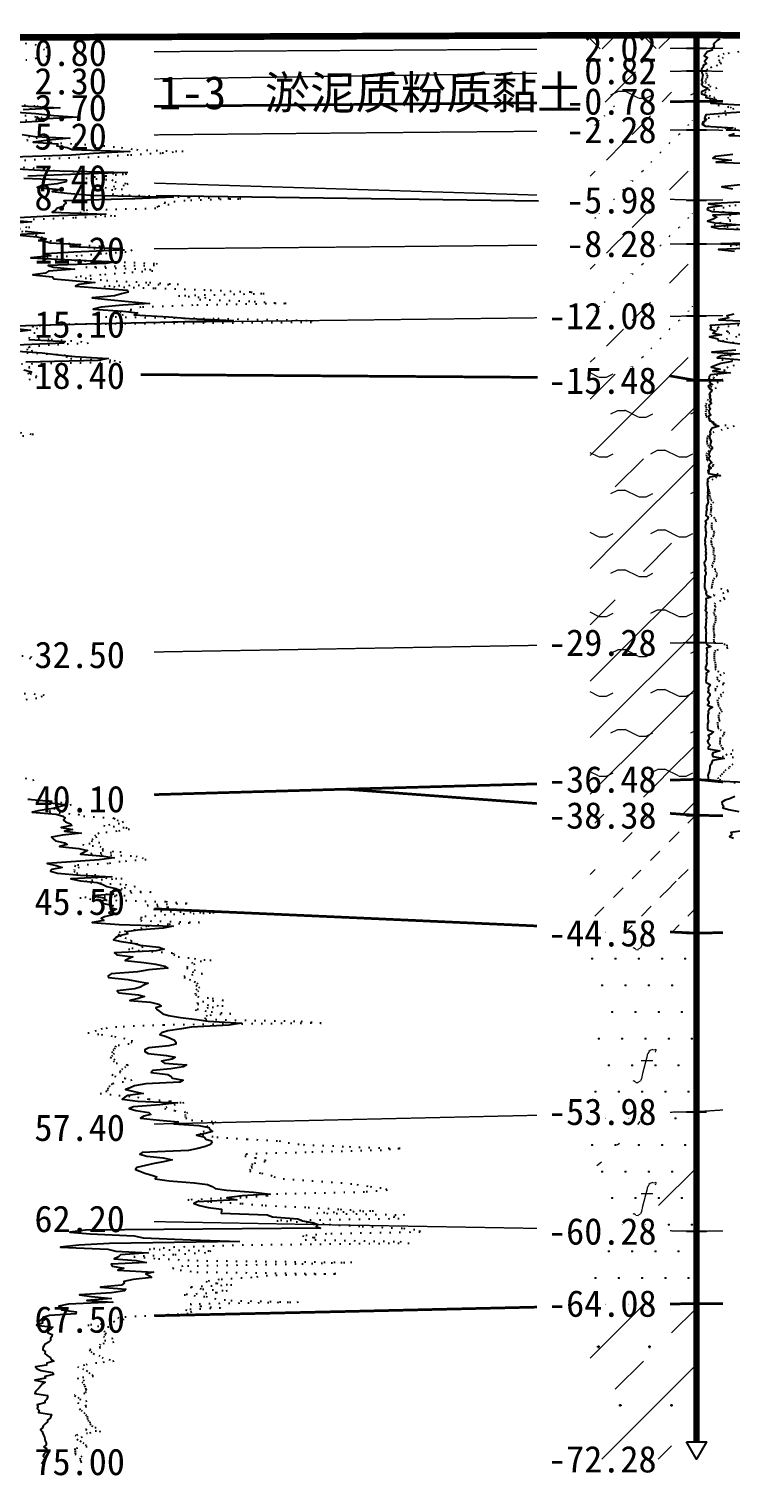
# Model space of a CAD drawing. Extents: x -37 to 3540, y -1485 to 297.
# Drawn here: x 261.1 to 313.9, y -782.1 to -673.1 of the extents above; entities that cross this region are included whole.
import ezdxf
from ezdxf.enums import TextEntityAlignment as Align

# ---------------------------------------------------------------- set-up
doc = ezdxf.new("R2010")
doc.units = 0
doc.linetypes.add('DOT', pattern=[6.35, 0, -6.35])
for name, color, linetype in [('CURVE', 200, 'CONTINUOUS'), ('HOLE', 41, 'CONTINUOUS'), ('STRATUM', 241, 'CONTINUOUS')]:
    doc.layers.add(name, color=color, linetype=linetype)
doc.layers.add('HATCH', color=7, linetype='CONTINUOUS', lineweight=13)
doc.styles.add('ST', font='')
doc.styles.get('ST').set_extended_font_data('SimSun')
pattern_1 = [(45, (117.408, -891), (-4.24264, 4.24264), [10, 0]), (45, (118.469, -894.182), (-2.12132, 6.36396), [3, -3]), (26.565, (118.4823, -891.2536), (5.999823, 5.999812), [0.567, -12.849]), (0, (117.9153, -891.2536), (0, 6), [0.567, -5.433]), (26.565, (115.827, -891), (5.999823, 5.999812), [0.567, -12.849]), (0, (116.334, -890.7464), (0, 6), [0.567, -5.433]), (153.435, (117.9153, -891.2536), (-5.999818, -5e-06), [1.134, -12.2826]), (26.565, (121.4823, -888.2536), (5.999823, 5.999812), [0.567, -12.849]), (0, (120.9153, -888.2536), (0, 6), [0.567, -5.433]), (26.565, (118.827, -888), (5.999823, 5.999812), [0.567, -12.849]), (0, (119.334, -887.7464), (0, 6), [0.567, -5.433]), (153.435, (120.9153, -888.2536), (-5.999818, -5e-06), [1.134, -12.2826])]
pattern_2 = [(45, (117.408, -891), (-7e-07, 6.99998), [1.97196, -7.92754]), (45, (120.221, -888.171), (-7e-07, 6.99998), [1.99367, -7.90583]), (45, (122.4757, -885.918), (-7e-07, 6.99998), [1.81361, -8.08588]), (26.565, (117.4082, -887.5), (7, 7), [0.0965, -15.55598]), (36.8699, (118.1082, -886.8), (7, 7), [0.19775, -34.80225]), (315, (120.908, -884.024), (6.99998, 1e-06), [0.03305, -9.86644]), (26.565, (120.9082, -891), (7, 7), [0.14475, -15.50773]), (26.565, (121.6082, -890.3), (7, 7), [0.10528, -15.5472]), (90, (121.958, -889.95), (-7, -5e-07), [0.02877, -6.97123]), (26.565, (122.3082, -889.6), (7, 7), [0.091, -31.21394]), (36.8699, (123.0082, -888.9), (7, 7), [0.11069, -34.88931]), (45, (123.708, -888.2), (-2e-07, 6.99998), [0.10911, -9.79038]), (315, (124.3223, -887.452), (6.99998, 1e-06), [0.03305, -9.86644]), (36.8699, (118.8082, -886.1), (7, 7), [0.10224, -34.89776]), (53.1301, (119.5082, -885.4), (14, 21), [0.13438, -34.86562]), (53.1301, (120.2082, -884.7), (14, 21), [0.12625, -34.87375])]
pattern_3 = [(45, (117.408, -891), (-4.24264, 4.24264), [10, 0]), (45, (118.469, -894.182), (-2.12132, 6.36396), [3, -3])]
pattern_4 = [(82.875, (116.5736, -892.206), (0.000369, 10.0001764), [0.0893, -80.5337]), (143.13, (116.6746, -892.2818), (-29.999964, 20.000054), [0.12627, -49.87373]), (172.875, (116.8518, -892.304), (-70.0002457, 9.9996603), [0.17857, -80.44443]), (206.565, (117.0302, -892.2147), (-9.999705, -9.99969), [0.19954, -22.16046]), (243.435, (117.1195, -892.0363), (9e-06, -9.9997), [0.19954, -22.16146]), (255.964, (117.2088, -891.679), (-0.0002, -9.999501), [0.36813, -40.86287]), (255.964, (117.5188, -890.439), (-0.0002, -9.999501), [1.27838, -39.95262]), (255.964, (117.5873, -890.165), (-0.0002, -9.999501), [0.28235, -40.94865]), (216.87, (117.7775, -889.9108), (-9.999982, -10.000018), [0.12627, -49.87373]), (243.435, (117.6765, -889.9865), (9e-06, -9.9997), [0.19954, -22.16146]), (206.565, (117.956, -889.8215), (-9.999705, -9.99969), [0.19954, -22.16046]), (172.875, (118.1332, -889.8437), (-70.0002457, 9.9996603), [0.17857, -80.44443]), (143.13, (118.2342, -889.9194), (-29.999964, 20.000054), [0.12627, -49.87373]), (82.875, (118.2231, -890.008), (0.000369, 10.0001764), [0.0893, -80.5337]), (0, (117.078, -890.66), (0, 10), [0.89286, -9.10714]), (0, (117.4332, -891), (1, 2), [0, -1.75]), (0, (117.4082, -890.975), (1, 2), [0, -1.75]), (0, (117.4082, -891), (1, 2), [0, -1.75]), (0, (117.3832, -891), (1, 2), [0, -1.75]), (0, (117.4082, -891.025), (1, 2), [0, -1.75])]

msp = doc.modelspace()

# ---------------------------------------------------------------- hatches: boundary and pattern name
at = {"layer": 'HATCH'}
h = msp.add_hatch(dxfattribs=at)
h.set_pattern_fill('STT', color=50, style=0)
h.set_pattern_definition([(45, (117.4082, -891), (-2.12132, 2.12132), [10, 0]), (135, (117.4082, -891), (-2.12132, -2.12132), [10, 0])])
h.paths.add_polyline_path([(311.26, -673.5), (303.26, -673.53), (303.26, -674.55), (311.26, -674.5)])
h.paths.add_polyline_path([(302.05, -675.99), (308.75, -675.99), (308.75, -673.06), (302.05, -673.06)], flags=9)
h = msp.add_hatch(dxfattribs=at)
h.set_pattern_fill('YNFNT', color=251, style=0)
h.set_pattern_definition(pattern_1)
h.paths.add_polyline_path([(311.26, -676.21), (303.26, -676.33), (303.26, -678.57), (311.26, -678.5)])
h.paths.add_polyline_path([(277.97, -680.27), (304.65, -680.27), (304.65, -675.33), (277.97, -675.33)], flags=9)
h.paths.add_polyline_path([(300.62, -679.99), (308.75, -679.99), (308.75, -677.06), (300.62, -677.06)], flags=9)
h.paths.add_polyline_path([(302.05, -677.7), (308.75, -677.7), (308.75, -674.77), (302.05, -674.77)], flags=9)
h = msp.add_hatch(dxfattribs=at)
h.set_pattern_fill('SZFT', color=52, style=0)
h.set_pattern_definition(pattern_2)
h.paths.add_polyline_path([(311.26, -678.5), (303.26, -678.57), (303.26, -680.72), (311.26, -680.64)])
h.paths.add_polyline_path([(277.97, -680.27), (304.65, -680.27), (304.65, -675.33), (277.97, -675.33)], flags=9)
h.paths.add_polyline_path([(300.62, -682.13), (308.75, -682.13), (308.75, -679.2), (300.62, -679.2)], flags=9)
h.paths.add_polyline_path([(300.62, -679.99), (308.75, -679.99), (308.75, -677.06), (300.62, -677.06)], flags=9)
h = msp.add_hatch(dxfattribs=at)
h.set_pattern_fill('SZFT', color=52, style=0)
h.set_pattern_definition(pattern_2)
h.paths.add_polyline_path([(311.26, -680.64), (303.26, -680.72), (303.26, -685.68), (311.26, -685.93)])
h.paths.add_polyline_path([(300.62, -687.42), (308.75, -687.42), (308.75, -684.48), (300.62, -684.48)], flags=9)
h.paths.add_polyline_path([(300.62, -682.13), (308.75, -682.13), (308.75, -679.2), (300.62, -679.2)], flags=9)
h = msp.add_hatch(dxfattribs=at)
h.set_pattern_fill('SZFT', color=52, style=0)
h.set_pattern_definition(pattern_2)
h.paths.add_polyline_path([(311.26, -685.93), (303.26, -685.68), (303.26, -689.29), (311.26, -689.21)])
h.paths.add_polyline_path([(300.62, -690.7), (308.75, -690.7), (308.75, -687.77), (300.62, -687.77)], flags=9)
h.paths.add_polyline_path([(300.62, -687.42), (308.75, -687.42), (308.75, -684.48), (300.62, -684.48)], flags=9)
h = msp.add_hatch(dxfattribs=at)
h.set_pattern_fill('SZFT', color=52, style=0)
h.set_pattern_definition(pattern_2)
h.paths.add_polyline_path([(311.26, -689.21), (303.26, -689.29), (303.26, -694.74), (311.26, -694.64)])
h.paths.add_polyline_path([(299.19, -696.13), (308.75, -696.13), (308.75, -693.2), (299.19, -693.2)], flags=9)
h.paths.add_polyline_path([(300.62, -690.7), (308.75, -690.7), (308.75, -687.77), (300.62, -687.77)], flags=9)
h = msp.add_hatch(dxfattribs=at)
h.set_pattern_fill('SZFT', color=52, style=0)
h.set_pattern_definition(pattern_2)
h.paths.add_polyline_path([(311.26, -694.64), (303.26, -694.74), (303.26, -698.12), (311.26, -699.5)])
h.paths.add_polyline_path([(299.19, -700.99), (308.75, -700.99), (308.75, -698.06), (299.19, -698.06)], flags=9)
h.paths.add_polyline_path([(299.19, -696.13), (308.75, -696.13), (308.75, -693.2), (299.19, -693.2)], flags=9)
h = msp.add_hatch(dxfattribs=at)
h.set_pattern_fill('YNFNT', color=251, style=0)
h.set_pattern_definition(pattern_1)
h.paths.add_polyline_path([(311.26, -699.5), (303.26, -698.12), (303.26, -719.35), (311.26, -719.21)])
h.paths.add_polyline_path([(299.19, -720.7), (308.75, -720.7), (308.75, -717.77), (299.19, -717.77)], flags=9)
h.paths.add_polyline_path([(299.19, -700.99), (308.75, -700.99), (308.75, -698.06), (299.19, -698.06)], flags=9)
h = msp.add_hatch(dxfattribs=at)
h.set_pattern_fill('YNNT', color=251, style=0)
h.set_pattern_definition([(45, (117.4082, -891), (-2.12132, 2.12132), [10, 0]), (26.565, (118.4823, -891.2536), (5.999823, 5.999812), [0.567, -12.849]), (0, (117.9153, -891.2536), (0, 6), [0.567, -5.433]), (26.565, (115.827, -891), (5.999823, 5.999812), [0.567, -12.849]), (0, (116.334, -890.7464), (0, 6), [0.567, -5.433]), (153.435, (117.9153, -891.2536), (-5.999818, -5e-06), [1.134, -12.2826]), (26.565, (121.4823, -888.2536), (5.999823, 5.999812), [0.567, -12.849]), (0, (120.9153, -888.2536), (0, 6), [0.567, -5.433]), (26.565, (118.827, -888), (5.999823, 5.999812), [0.567, -12.849]), (0, (119.334, -887.7464), (0, 6), [0.567, -5.433]), (153.435, (120.9153, -888.2536), (-5.999818, -5e-06), [1.134, -12.2826])])
h.paths.add_polyline_path([(311.26, -719.21), (303.26, -719.35), (303.26, -729.72), (311.26, -729.5)])
h.paths.add_polyline_path([(299.19, -730.99), (308.75, -730.99), (308.75, -728.06), (299.19, -728.06)], flags=9)
h.paths.add_polyline_path([(299.19, -720.7), (308.75, -720.7), (308.75, -717.77), (299.19, -717.77)], flags=9)
h = msp.add_hatch(dxfattribs=at)
h.set_pattern_fill('FZNT', color=32, style=0)
h.set_pattern_definition(pattern_3)
h.paths.add_polyline_path([(311.26, -729.5), (303.26, -729.72), (303.26, -731.62), (311.26, -732.21)])
h.paths.add_polyline_path([(299.19, -733.7), (308.75, -733.7), (308.75, -730.77), (299.19, -730.77)], flags=9)
h.paths.add_polyline_path([(299.19, -730.99), (308.75, -730.99), (308.75, -728.06), (299.19, -728.06)], flags=9)
h = msp.add_hatch(dxfattribs=at)
h.set_pattern_fill('NZFT', color=52, style=0)
h.set_pattern_definition([(45, (117.408, -891), (-6e-07, 6.99998), [0.9473, -8.9522]), (45, (118.808, -889.6), (-6e-07, 6.99998), [0.9869, -8.9126]), (45, (120.208, -888.2), (-6e-07, 6.99998), [1.06018, -8.83931]), (45, (121.608, -886.8), (-6e-07, 6.99998), [0.94918, -8.95032]), (45, (123.008, -885.4), (-6e-07, 6.99998), [1.0365, -8.863]), (45, (120.908, -891), (-6e-07, 6.99998), [1.01335, -8.88615]), (45, (122.308, -889.6), (-6e-07, 6.99998), [1.07896, -12.12037]), (45, (123.708, -888.2), (-6e-07, 6.99998), [0.99882, -8.90067]), (45, (118.108, -886.8), (-4e-07, 6.99998), [1.05533, -8.84416]), (45, (119.508, -885.4), (-4e-07, 6.99998), [1.0365, -8.863])])
h.paths.add_polyline_path([(311.26, -732.21), (303.26, -731.62), (303.26, -740.71), (311.26, -741.07)])
h.paths.add_polyline_path([(299.19, -742.56), (308.75, -742.56), (308.75, -739.63), (299.19, -739.63)], flags=9)
h.paths.add_polyline_path([(299.19, -733.7), (308.75, -733.7), (308.75, -730.77), (299.19, -730.77)], flags=9)
h = msp.add_hatch(dxfattribs=at)
h.set_pattern_fill('FS', color=142, style=0)
h.set_pattern_definition(pattern_4)
h.paths.add_polyline_path([(311.26, -741.07), (303.26, -740.71), (303.26, -754.68), (311.26, -754.5)])
h.paths.add_polyline_path([(299.19, -755.99), (308.75, -755.99), (308.75, -753.06), (299.19, -753.06)], flags=9)
h.paths.add_polyline_path([(299.19, -742.56), (308.75, -742.56), (308.75, -739.63), (299.19, -739.63)], flags=9)
h = msp.add_hatch(dxfattribs=at)
h.set_pattern_fill('FS', color=142, style=0)
h.set_pattern_definition(pattern_4)
h.paths.add_polyline_path([(311.26, -754.5), (303.26, -754.68), (303.26, -763.36), (311.26, -763.5)])
h.paths.add_polyline_path([(299.19, -764.99), (308.75, -764.99), (308.75, -762.06), (299.19, -762.06)], flags=9)
h.paths.add_polyline_path([(299.19, -755.99), (308.75, -755.99), (308.75, -753.06), (299.19, -753.06)], flags=9)
h = msp.add_hatch(dxfattribs=at)
h.set_pattern_fill('SZFT', color=142, scale=2.2, style=0)
h.set_pattern_definition([(45, (117.408, -891), (-2e-06, 15.39996), [4.3383, -17.4406]), (45, (123.597, -884.777), (-2e-06, 15.39996), [4.3861, -17.3928]), (45, (128.557, -879.819), (-2e-06, 15.39996), [3.9899, -17.7889]), (26.565, (117.408, -883.3), (15.4, 15.4), [0.2123, -34.22315]), (36.8699, (118.9482, -881.76), (15.4, 15.4), [0.43504, -76.56496]), (315, (125.108, -875.653), (15.39996, 3e-06), [0.0727, -21.7062]), (26.565, (125.108, -891), (15.4, 15.4), [0.31845, -34.117]), (26.565, (126.648, -889.46), (15.4, 15.4), [0.2316, -34.2038]), (90, (127.418, -888.69), (-15.4, -1e-06), [0.0633, -15.3367]), (26.565, (128.188, -887.92), (15.4, 15.4), [0.2002, -68.6707]), (36.8699, (129.7282, -886.38), (15.4, 15.4), [0.2435, -76.7565]), (45, (131.268, -884.84), (-5e-07, 15.39996), [0.24, -21.5388]), (315, (132.619, -883.195), (15.39996, 3e-06), [0.0727, -21.7062]), (36.8699, (120.4882, -880.22), (15.4, 15.4), [0.2249, -76.7751]), (53.1301, (122.0282, -878.68), (30.8, 46.2), [0.29564, -76.70436]), (53.1301, (123.5682, -877.14), (30.8, 46.2), [0.27774, -76.72226])])
h.paths.add_polyline_path([(311.26, -754.5), (303.26, -754.68), (303.26, -763.36), (311.26, -763.5)])
h.paths.add_polyline_path([(299.19, -764.99), (308.75, -764.99), (308.75, -762.06), (299.19, -762.06)], flags=9)
h.paths.add_polyline_path([(299.19, -755.99), (308.75, -755.99), (308.75, -753.06), (299.19, -753.06)], flags=9)
h = msp.add_hatch(dxfattribs=at)
h.set_pattern_fill('FS', color=142, style=0)
h.set_pattern_definition(pattern_4)
h.paths.add_polyline_path([(311.26, -763.5), (303.26, -763.36), (303.26, -769.11), (311.26, -768.93)])
h.paths.add_polyline_path([(299.19, -770.42), (308.75, -770.42), (308.75, -767.48), (299.19, -767.48)], flags=9)
h.paths.add_polyline_path([(299.19, -764.99), (308.75, -764.99), (308.75, -762.06), (299.19, -762.06)], flags=9)
h = msp.add_hatch(dxfattribs=at)
h.set_pattern_fill('FZNT', color=32, style=0)
h.set_pattern_definition(pattern_3)
h.paths.add_polyline_path([(311.26, -768.93), (303.26, -769.11), (303.26, -780.64), (311.26, -780.64), (310.51, -779.34), (311.26, -779.34)])
h.paths.add_polyline_path([(299.19, -782.13), (308.75, -782.13), (308.75, -779.2), (299.19, -779.2)], flags=9)
h.paths.add_polyline_path([(299.19, -770.42), (308.75, -770.42), (308.75, -767.48), (299.19, -767.48)], flags=9)
h = msp.add_hatch(dxfattribs=at)
h.set_pattern_fill('FS', color=32, scale=2.2, style=0)
h.set_pattern_definition([(82.875, (115.572, -893.6533), (0.000812, 22.000388), [0.1964, -177.1742]), (143.13, (115.7943, -893.82), (-65.99992, 44.00012), [0.2778, -109.7222]), (172.875, (116.184, -893.8687), (-154.00054, 21.999253), [0.3929, -176.9777]), (206.565, (116.577, -893.672), (-21.99935, -21.9993), [0.439, -48.753]), (243.435, (116.773, -893.28), (2e-05, -21.99933), [0.439, -48.7552]), (255.964, (116.9695, -892.494), (-0.00044, -21.9989), [0.8099, -89.8983]), (255.964, (117.6516, -889.7656), (-0.00044, -21.9989), [2.8124, -87.8958]), (255.964, (117.802, -889.163), (-0.00044, -21.9989), [0.6212, -90.087]), (216.87, (118.2208, -888.6037), (-21.99996, -22.00004), [0.2778, -109.7222]), (243.435, (117.999, -888.77), (2e-05, -21.99933), [0.439, -48.7552]), (206.565, (118.613, -888.407), (-21.99935, -21.9993), [0.439, -48.753]), (172.875, (119.0032, -888.456), (-154.00054, 21.999253), [0.3929, -176.9777]), (143.13, (119.2255, -888.6228), (-65.99992, 44.00012), [0.2778, -109.7222]), (82.875, (119.201, -888.8177), (0.000812, 22.000388), [0.1964, -177.1742]), (0, (116.683, -890.252), (0, 22), [1.9643, -20.0357]), (0, (117.463, -891), (2.2, 4.4), [0, -3.85]), (0, (117.408, -890.945), (2.2, 4.4), [0, -3.85]), (0, (117.408, -891), (2.2, 4.4), [0, -3.85]), (0, (117.353, -891), (2.2, 4.4), [0, -3.85]), (0, (117.408, -891.055), (2.2, 4.4), [0, -3.85])])
h.paths.add_polyline_path([(311.26, -768.93), (303.26, -769.11), (303.26, -780.64), (311.26, -780.64), (310.51, -779.34), (311.26, -779.34)])
h.paths.add_polyline_path([(299.19, -782.13), (308.75, -782.13), (308.75, -779.2), (299.19, -779.2)], flags=9)
h.paths.add_polyline_path([(299.19, -770.42), (308.75, -770.42), (308.75, -767.48), (299.19, -767.48)], flags=9)

# ---------------------------------------------------------------- linework, layer by layer
at = {"layer": 'CURVE', "color": 30, "linetype": 'Continuous'}
for points in [[(313.02, -673.79), (312.81, -673.93), (312.66, -674.07), (312.54, -674.21), (312.59, -674.36), (312.42, -674.5), (312.43, -674.64), (312.06, -674.78), (311.97, -674.93), (311.83, -675.07), (312.08, -675.21), (311.99, -675.36), (311.87, -675.5), (312.01, -675.64), (311.75, -675.79), (311.76, -675.93), (311.63, -676.07), (311.63, -676.21), (311.67, -676.36), (311.74, -676.5), (311.7, -676.64), (311.68, -676.78), (311.63, -676.93), (311.72, -677.07), (311.63, -677.21), (311.75, -677.36), (312.11, -677.5), (311.95, -677.64), (311.64, -677.78), (311.63, -677.93), (312.01, -678.07), (311.95, -678.21), (312.71, -678.36), (312.87, -678.5), (312.34, -678.64), (314.94, -678.79)], [(259.44, -679.27), (261.58, -679.41), (262.94, -679.55), (264.72, -679.7), (261.99, -679.84), (262.19, -679.98), (259.5, -680.13)], [(260.52, -678.84), (263.38, -678.98), (260.62, -679.13)], [(316.39, -679.21), (313.84, -679.36), (311.97, -679.5), (311.9, -679.64), (311.85, -679.79), (311.96, -679.93), (311.73, -680.07), (311.69, -680.21), (311.94, -680.36), (313.99, -680.5), (313.52, -680.64), (319.1, -680.78)], [(260.56, -680.98), (261.54, -681.13), (264.15, -681.27), (262.56, -681.41), (261.39, -681.56), (263.25, -681.7), (263.17, -681.84), (263.95, -681.98), (264.31, -682.13), (268.65, -682.27), (265.92, -682.41), (264.27, -682.55), (259.89, -682.7)], [(314.12, -680.93), (313.72, -681.07), (318.4, -681.21)], [(313.99, -682.5), (312.69, -682.64), (312.49, -682.78), (313.86, -682.93), (312.74, -683.07), (315.98, -683.21)], [(259.7, -683.56), (262.38, -683.7), (268.44, -683.84), (264.86, -683.98), (260.98, -684.13)], [(260.68, -684.27), (263.9, -684.41), (263.85, -684.55), (263.2, -684.7), (262.09, -684.84), (261.69, -684.98), (263.41, -685.13), (262.81, -685.27), (263.93, -685.41), (265.67, -685.56), (271.92, -685.7), (269.04, -685.84), (263.69, -685.98), (263.86, -686.13), (263.68, -686.27), (263.63, -686.41), (263.17, -686.56), (263.05, -686.7), (262.8, -686.84), (266.85, -686.98), (262.61, -687.13), (260.26, -687.27)], [(314.55, -684.79), (313.16, -684.93), (313.96, -685.07)], [(314.54, -686.07), (312.17, -686.21), (313.16, -686.36), (312.14, -686.5), (312.06, -686.64), (312.43, -686.79), (315.45, -686.93), (312.5, -687.07), (312.79, -687.21), (312.52, -687.36), (312.09, -687.5), (312.64, -687.64), (314.57, -687.78), (312.39, -687.93), (312.92, -688.07), (316.37, -688.21)], [(259.47, -687.41), (261.26, -687.55), (259.46, -687.7)], [(260.78, -688.27), (262.22, -688.41), (260.07, -688.55), (261.67, -688.7), (262.37, -688.84), (262.22, -688.98), (262.66, -689.13), (264.93, -689.27), (264.16, -689.41), (268.05, -689.56), (267.81, -689.7), (264.44, -689.84), (262.33, -689.98), (262.71, -690.13), (261.2, -690.27), (264.27, -690.41), (267.64, -690.56), (266.86, -690.7), (262.51, -690.84), (262.92, -690.98), (264.49, -691.13), (262.54, -691.27), (262.31, -691.41), (261.35, -691.56), (262.84, -691.7), (262.93, -691.84), (264.33, -691.98), (266.03, -692.13), (264.82, -692.27), (264.57, -692.41), (266.5, -692.55), (268.46, -692.7), (268.52, -692.84), (268.03, -692.98), (267.5, -693.13), (265.82, -693.27), (266.98, -693.41), (268.54, -693.55), (270.13, -693.7), (268.12, -693.84), (266.49, -693.98), (265.89, -694.13), (268.12, -694.27), (269.23, -694.41), (268.98, -694.56), (271.56, -694.7), (273.14, -694.84), (276.43, -694.98), (270.96, -695.13), (265.42, -695.27), (259.91, -695.41)], [(318.28, -689.07), (313.1, -689.21), (318.09, -689.36)], [(316.83, -689.5), (312.91, -689.64), (314.11, -689.78)], [(314.07, -694.5), (313.54, -694.64), (313.7, -694.78), (312.93, -694.93), (315.55, -695.07)], [(259.79, -695.56), (261.18, -695.7), (260.19, -695.84)], [(314.58, -695.21), (312.29, -695.36), (312.37, -695.5), (312.28, -695.64), (312.71, -695.79), (312.5, -695.93), (313.14, -696.07), (312.25, -696.21), (312.87, -696.36), (312.9, -696.5), (313.76, -696.64), (314.92, -696.78)], [(261.05, -696.41), (263.78, -696.56), (263.67, -696.7), (260.08, -696.84)], [(259.84, -697.27), (262.07, -697.41), (263.29, -697.56), (264.55, -697.7), (267.01, -697.84), (266.25, -697.98), (260.84, -698.13)], [(313.91, -698.07), (313.1, -698.21), (312.68, -698.36), (312.36, -698.5), (313.03, -698.64), (312.49, -698.79), (313.8, -698.93), (312.34, -699.07), (312.22, -699.21), (312.2, -699.36), (312.38, -699.5), (312.24, -699.64), (312.38, -699.78), (312.14, -699.93), (312.22, -700.07), (312.42, -700.21), (312.36, -700.36), (312.23, -700.5), (312.28, -700.64), (312.27, -700.79), (312.33, -700.93), (312.28, -701.07), (312.38, -701.21), (312.19, -701.36), (312.21, -701.5), (312.31, -701.64), (312.19, -701.78), (312.22, -701.93), (312.33, -702.07), (312.14, -702.21), (312.19, -702.36), (312.23, -702.5), (312.54, -702.64), (312.53, -702.78), (312.93, -702.93), (312.43, -703.07), (312.34, -703.21), (312.27, -703.36), (312.31, -703.5), (312.25, -703.64), (312.23, -703.79), (312.3, -703.93), (312.37, -704.07), (312.31, -704.21), (312.29, -704.36), (312.45, -704.5), (312.43, -704.64), (312.29, -704.78), (312.21, -704.93), (312.19, -705.07), (312.29, -705.21), (312.17, -705.36), (312.27, -705.5), (312.4, -705.64), (312.23, -705.79), (312.17, -705.93), (312.36, -706.07), (312.2, -706.21), (312.14, -706.36), (312.17, -706.5), (313, -706.64), (312.27, -706.78), (312.1, -706.93), (312.08, -707.07), (312.06, -707.21), (312.09, -707.36), (312.11, -707.5), (312.11, -707.64), (312.12, -707.78), (312.08, -707.93), (312.11, -708.07), (312.1, -708.21), (312.1, -708.36), (312.11, -708.5), (312.14, -708.64), (312.1, -708.79), (312.02, -708.93), (312.02, -709.07), (312.05, -709.21), (311.99, -709.36), (311.99, -709.5), (311.96, -709.64), (312.14, -709.78), (312.09, -709.93), (311.92, -710.07), (311.99, -710.21), (311.94, -710.36), (311.92, -710.5), (311.94, -710.64), (311.94, -710.79), (311.98, -710.93), (311.95, -711.07), (311.96, -711.21), (311.91, -711.36), (311.88, -711.5), (311.92, -711.64), (311.89, -711.78), (311.94, -711.93), (311.94, -712.07), (311.95, -712.21), (311.94, -712.36), (311.99, -712.5), (311.94, -712.64), (311.95, -712.78), (311.96, -712.93), (311.94, -713.07), (311.84, -713.21), (311.85, -713.36), (311.91, -713.5), (311.94, -713.64), (311.88, -713.79), (311.95, -713.93), (311.95, -714.07), (311.88, -714.21), (311.88, -714.36), (311.88, -714.5), (311.88, -714.64), (311.85, -714.78), (311.86, -714.93), (311.85, -715.07), (311.92, -715.21), (312.01, -715.36), (311.95, -715.5), (312.01, -715.64), (312.33, -715.79), (311.96, -715.93), (311.99, -716.07), (311.99, -716.21), (311.96, -716.36), (311.94, -716.5), (311.99, -716.64), (311.91, -716.78), (312.03, -716.93), (311.98, -717.07), (311.98, -717.21), (312.02, -717.36), (311.97, -717.5), (311.98, -717.64), (311.96, -717.78), (311.96, -717.93), (311.9, -718.07), (311.96, -718.21), (311.97, -718.36), (311.99, -718.5), (311.97, -718.64), (311.95, -718.79), (311.96, -718.93), (311.95, -719.07), (311.95, -719.21), (312.05, -719.36), (312.33, -719.5), (312.01, -719.64), (312.04, -719.79), (312.06, -719.93), (312.02, -720.07), (312.01, -720.21), (312.05, -720.36), (312.01, -720.5), (312, -720.64), (312.04, -720.78), (311.99, -720.93), (311.94, -721.07), (311.94, -721.21), (312.19, -721.36), (311.98, -721.5), (312.01, -721.64), (311.98, -721.78), (311.98, -721.93), (311.96, -722.07), (311.99, -722.21), (312.3, -722.36), (312.24, -722.5), (312.15, -722.64), (312.16, -722.78), (312.11, -722.93), (312.27, -723.07), (312.27, -723.21), (312.14, -723.36), (312.08, -723.5), (312.18, -723.64), (312.18, -723.79), (312.09, -723.93), (312.46, -724.07), (312.22, -724.21), (312.14, -724.36), (312.16, -724.5), (312.11, -724.64), (312.12, -724.79), (312.11, -724.93), (312.14, -725.07), (312.14, -725.21), (312.1, -725.36), (312.1, -725.5), (312.09, -725.64), (312.12, -725.78), (312.54, -725.93), (312.4, -726.07), (312.14, -726.21), (312.22, -726.36), (312.2, -726.5), (312.09, -726.64), (312.14, -726.78), (312.28, -726.93), (312.13, -727.07), (312.15, -727.21), (313.02, -727.36), (312.51, -727.5), (312.43, -727.64), (312.48, -727.78), (313.33, -727.93), (312.46, -728.07), (312.42, -728.21), (312.36, -728.36), (312.27, -728.5), (312.26, -728.64), (312.24, -728.79), (312.21, -728.93), (312.16, -729.07), (312.12, -729.21), (312.13, -729.36), (312.14, -729.5), (313.25, -729.64), (316.6, -729.79)], [(314.21, -697.21), (312.41, -697.36), (314.46, -697.5), (313.11, -697.64), (312.82, -697.78), (314.69, -697.93)], [(260.68, -698.7), (261.25, -698.84), (261.07, -698.98)], [(314.15, -730.78), (313.82, -730.93), (313.42, -731.07), (313.16, -731.21), (313.18, -731.36), (313.3, -731.5), (313.24, -731.64), (313.67, -731.78), (314.45, -731.93)], [(260.99, -730.98), (262.66, -731.13), (262.67, -731.27), (263.92, -731.41), (263.34, -731.56), (262.89, -731.7), (261.89, -731.84), (261.32, -731.98), (263.12, -732.13), (263.62, -732.27), (263.8, -732.41), (263.66, -732.56), (263.81, -732.7), (264.2, -732.84), (264.29, -732.98), (263.48, -733.13), (264.33, -733.27), (263.74, -733.41), (265, -733.56), (263.59, -733.7), (262.76, -733.84), (262.89, -733.98), (263.07, -734.13), (263.74, -734.27), (263.94, -734.41), (263.37, -734.55), (264.81, -734.7), (265.48, -734.84), (265.24, -734.98), (264.95, -735.13), (266.7, -735.27), (267.47, -735.41), (266.34, -735.55), (264.25, -735.7), (262.44, -735.84), (263.1, -735.98), (263.57, -736.13), (262.78, -736.27), (262.68, -736.41), (263.22, -736.56), (264.94, -736.7), (267.29, -736.84), (264.22, -736.98), (264.95, -737.13), (266.19, -737.27), (266.61, -737.41), (266.92, -737.56), (267.6, -737.7), (267.88, -737.84), (267.21, -737.98), (267.42, -738.13), (265.87, -738.27), (266.73, -738.41), (266.85, -738.56), (266.48, -738.7), (266.67, -738.84), (267.41, -738.98), (267.18, -739.13), (267.64, -739.27), (267.34, -739.41), (267.06, -739.55), (267.38, -739.7), (266.74, -739.84), (266.5, -739.98), (266.7, -740.13), (265.81, -740.27), (267.86, -740.41), (271.91, -740.55), (271.17, -740.7), (269.25, -740.84), (268.39, -740.98), (268.5, -741.13), (267.82, -741.27), (267.57, -741.41), (267.42, -741.56), (268, -741.7), (269.03, -741.84), (269.43, -741.98), (270.82, -742.13), (271.24, -742.27), (270.62, -742.41), (267.49, -742.56), (267.67, -742.7), (268.88, -742.84), (268.61, -742.98), (268.31, -743.13), (269.7, -743.27), (270.61, -743.41), (271.25, -743.56), (271.51, -743.7), (270.08, -743.84), (269.23, -743.98), (267.25, -744.13), (267.02, -744.27), (267.04, -744.41), (268.51, -744.55), (269.27, -744.7), (270.04, -744.84), (269.7, -744.98), (269.43, -745.13), (269.04, -745.27), (267.71, -745.41), (267.82, -745.55), (269.31, -745.7), (269.76, -745.84), (269.27, -745.98), (268.66, -746.13), (270.2, -746.27), (270.8, -746.41), (271, -746.56), (270.61, -746.7), (270.73, -746.84), (270.93, -746.98), (271.13, -747.13), (271.55, -747.27), (272.46, -747.41), (273.68, -747.56), (274.54, -747.7), (277.04, -747.84), (276.13, -747.98), (273.27, -748.13), (272.54, -748.27), (271.5, -748.41), (271.04, -748.56), (270.9, -748.7), (271.39, -748.84), (271.69, -748.98), (272.02, -749.13), (272.11, -749.27), (272.11, -749.41), (271.59, -749.55), (270.07, -749.7), (269.78, -749.84), (269.79, -749.98), (270.03, -750.13), (271.4, -750.27), (272.05, -750.41), (271.8, -750.55), (271.03, -750.7), (271.26, -750.84), (272.92, -750.98), (272.66, -751.13), (271.73, -751.27), (270.39, -751.41), (270.25, -751.56), (271.51, -751.7), (271.74, -751.84), (271.85, -751.98), (272.65, -752.13), (272.42, -752.27), (269.86, -752.41), (269.01, -752.56), (268.68, -752.7), (268.33, -752.84), (268.97, -752.98), (269.65, -753.13), (268.5, -753.27), (268.27, -753.41), (268.07, -753.56), (269.24, -753.7), (272.24, -753.84), (270.9, -753.98), (268.92, -754.13), (268.6, -754.27), (269.1, -754.41), (270.09, -754.55), (270.24, -754.7), (269.71, -754.84), (269.46, -754.98), (270.89, -755.13), (272.28, -755.27), (271.96, -755.41), (273.85, -755.55), (274.6, -755.7), (274.66, -755.84), (274.87, -755.98), (274.31, -756.13), (273.66, -756.27), (274.26, -756.41), (274.36, -756.56), (274.78, -756.7), (274.82, -756.84), (274.72, -756.98), (274.33, -757.13), (273.76, -757.27), (273.07, -757.41), (269.58, -757.56), (269.4, -757.7), (269.94, -757.84), (271.16, -757.98), (271.84, -758.13), (271.19, -758.27), (270.48, -758.41), (269.84, -758.56), (269.17, -758.7), (269.09, -758.84), (269.4, -758.98), (269.78, -759.13), (270.31, -759.27), (270.67, -759.41), (270.56, -759.55), (271.6, -759.7), (273.49, -759.84), (274.49, -759.98), (274.83, -760.13), (275.06, -760.27), (275.91, -760.41), (277.94, -760.55), (279.21, -760.7), (277.1, -760.84), (275.94, -760.98), (276.7, -761.13), (273.72, -761.27), (273.47, -761.41), (273.88, -761.56), (274.55, -761.7), (275.54, -761.84), (275.54, -761.98), (275.53, -762.13), (278.98, -762.27), (279.39, -762.41), (281.29, -762.56), (281.63, -762.7), (282.37, -762.84), (282.82, -762.98), (282.66, -763.13), (283, -763.27), (265.33, -763.41), (264.15, -763.56), (265.68, -763.7), (268.97, -763.84), (269.66, -763.98), (273.24, -764.13), (276.88, -764.27), (267.13, -764.41), (264.81, -764.55), (263.43, -764.7), (267, -764.84), (267.6, -764.98), (270.03, -765.13), (267.96, -765.27), (267.8, -765.41), (267.47, -765.56), (269.13, -765.7), (269.87, -765.84), (267.25, -765.98), (267.32, -766.13), (268.19, -766.27), (267.76, -766.41), (270.43, -766.56), (269.85, -766.7), (270.14, -766.84), (270.29, -766.98), (268.9, -767.13), (268.19, -767.27), (268.23, -767.41), (268.03, -767.55), (266.44, -767.7), (268.36, -767.84), (268.24, -767.98), (267.27, -768.13), (264.87, -768.27), (265.77, -768.41), (267.24, -768.56), (265.42, -768.7), (267.38, -768.84), (264.04, -768.98), (263.32, -769.13), (263.66, -769.27), (263.52, -769.41), (264.62, -769.55), (264.58, -769.7), (262.61, -769.84), (262.11, -769.98), (262.27, -770.13), (262.05, -770.27), (262.09, -770.41), (261.63, -770.56), (262.85, -770.7), (262.74, -770.84), (262.51, -770.98), (262.48, -771.13), (262.8, -771.27), (262.79, -771.41), (262.68, -771.56), (262.69, -771.7), (262.55, -771.84), (262.29, -771.98), (262.18, -772.13), (262.12, -772.27), (262.1, -772.41), (262.28, -772.55), (262.27, -772.7), (262.43, -772.84), (262.67, -772.98), (262.73, -773.13), (262.93, -773.27), (262.41, -773.41), (262.39, -773.56), (261.56, -773.7), (261.68, -773.84), (261.96, -773.98), (262.83, -774.13), (262.91, -774.27), (262.27, -774.41), (262.32, -774.55), (261.51, -774.7), (262.28, -774.84), (262.09, -774.98), (261.95, -775.13), (261.84, -775.27), (261.7, -775.41), (261.56, -775.56), (261.51, -775.7), (262.46, -775.84), (262.47, -775.98), (262.41, -776.13), (262.26, -776.27), (262.25, -776.41), (261.68, -776.56), (261.73, -776.7), (261.68, -776.84), (261.83, -776.98), (261.79, -777.13), (262.76, -777.27), (262.7, -777.41), (262.67, -777.55), (262.46, -777.7), (262.45, -777.84), (262.29, -777.98), (262.14, -778.13), (262.08, -778.27), (261.94, -778.41), (262.07, -778.56), (262.11, -778.7), (262.15, -778.84), (262.23, -778.98), (262.25, -779.13), (262.29, -779.27), (262.35, -779.41), (262.36, -779.55), (262.18, -779.7), (262.39, -779.84), (262.36, -779.98), (262.3, -780.13), (262.19, -780.27), (262.14, -780.41), (262.28, -780.56), (262.16, -780.7), (262.13, -780.84), (262, -780.98)], [(314.92, -733.36), (313.84, -733.5), (313.92, -733.64), (313.74, -733.79), (314.04, -733.93)]]:
    msp.add_lwpolyline(points, dxfattribs=at)
at = {"layer": 'CURVE', "color": 100, "linetype": 'DOT', "ltscale": 0.1}
for points in [[(260.78, -674.13), (261.82, -674.27), (262.41, -674.41), (262.15, -674.56), (262.57, -674.7), (262.56, -674.84), (262.57, -674.98), (262.44, -675.13), (261.62, -675.27), (260.83, -675.41)], [(314.44, -674.78), (313.35, -674.93), (312.86, -675.07), (313.27, -675.21), (312.94, -675.36), (312.96, -675.5), (313.13, -675.64), (312.83, -675.79), (312.41, -675.93), (312.08, -676.07), (311.95, -676.21), (311.98, -676.36), (312.05, -676.5), (312.1, -676.64), (311.99, -676.78), (311.93, -676.93), (311.91, -677.07), (312.14, -677.21), (312.24, -677.36), (312.79, -677.5), (312.26, -677.64), (311.95, -677.78), (311.83, -677.93), (312.21, -678.07), (312.65, -678.21), (312.23, -678.36), (312.72, -678.5), (312.89, -678.64), (312.87, -678.79), (313.78, -678.93), (314.07, -679.07), (313.43, -679.21), (313.29, -679.36), (313.52, -679.5), (312.96, -679.64), (311.99, -679.79), (311.97, -679.93), (311.81, -680.07), (311.71, -680.21), (312.1, -680.36), (313.38, -680.5), (316.51, -680.64)], [(259.24, -678.7), (261.67, -678.84), (261.99, -678.98), (260.9, -679.13)], [(260.76, -679.55), (261.95, -679.7), (262.38, -679.84), (260.3, -679.98)], [(261.04, -681.13), (261.69, -681.27), (260.91, -681.41), (261.96, -681.56), (264.52, -681.7), (266.67, -681.84), (268.01, -681.98), (269.16, -682.13), (272.65, -682.27), (271, -682.41), (268.54, -682.55), (266.34, -682.7), (262.3, -682.84), (260.17, -682.98)], [(259.9, -683.41), (262.16, -683.56), (262.89, -683.7), (265.88, -683.84), (268.39, -683.98), (266.8, -684.13), (265.35, -684.27), (267.31, -684.41), (267.53, -684.55), (268.52, -684.7), (268.22, -684.84), (266.77, -684.98), (268.1, -685.13), (265.79, -685.27), (266.59, -685.41), (268.58, -685.56), (273.08, -685.7), (276.99, -685.84), (272.8, -685.98), (271.22, -686.13), (271.61, -686.27), (270.75, -686.41), (270.61, -686.56), (265.24, -686.7), (264.86, -686.84), (265.7, -686.98), (267.58, -687.13), (264.43, -687.27), (261.04, -687.41)], [(317.17, -686.21), (313.78, -686.36), (313.35, -686.5), (312.51, -686.64), (313.19, -686.79), (313.99, -686.93), (313.84, -687.07), (313.59, -687.21), (313.72, -687.36), (313.85, -687.5), (313.08, -687.64), (312.6, -687.78), (313.55, -687.93), (314.42, -688.07)], [(260.08, -687.84), (261.13, -687.98), (260.21, -688.13)], [(260.51, -688.27), (261.37, -688.41), (261.56, -688.55), (262.07, -688.7), (261.92, -688.84), (262.66, -688.98), (264.08, -689.13), (264.11, -689.27), (266.75, -689.41), (265.95, -689.56), (268.82, -689.7), (268.38, -689.84), (266.53, -689.98), (264.7, -690.13), (261.56, -690.27), (263.05, -690.41), (267.48, -690.56), (270.7, -690.7), (270.51, -690.84), (265.34, -690.98), (270.14, -691.13), (270.37, -691.27), (268.31, -691.41), (266.48, -691.56), (264.57, -691.7), (265.68, -691.84), (266.89, -691.98), (270.14, -692.13), (272.32, -692.27), (266.7, -692.41), (270.54, -692.55), (274.7, -692.7), (277.76, -692.84), (278.75, -692.98), (272.3, -693.13), (274.36, -693.27), (273.89, -693.41), (278, -693.55), (280.4, -693.7), (273.38, -693.84), (269.48, -693.98), (268.72, -694.13), (268.74, -694.27), (267.75, -694.41), (268.16, -694.56), (266.82, -694.7), (275.26, -694.84), (282.33, -694.98), (282.32, -695.13), (264.14, -695.27), (261.31, -695.41), (261.6, -695.56), (262.17, -695.7), (262.26, -695.84), (261.07, -695.98)], [(315.79, -689.21), (313.78, -689.36), (318.9, -689.5)], [(314.44, -695.36), (312.89, -695.5), (312.77, -695.64), (313.6, -695.79), (313.68, -695.93), (314.75, -696.07)], [(261.03, -696.27), (262.73, -696.41), (264.95, -696.56), (265.51, -696.7), (262.62, -696.84), (261.08, -696.98), (260.88, -697.13), (261.33, -697.27), (260.9, -697.41), (263.71, -697.56), (263.87, -697.7), (264.19, -697.84), (267.45, -697.98), (267.94, -698.13), (260.5, -698.27)], [(314.3, -696.21), (313.6, -696.36), (313.21, -696.5), (314.04, -696.64)], [(314.04, -697.5), (313.84, -697.64), (313.23, -697.78), (313.16, -697.93), (315.03, -698.07)], [(260.22, -698.84), (261.16, -698.98), (261.59, -699.13), (261.64, -699.27), (261.16, -699.41), (260.7, -699.56)], [(261.05, -698.41), (261.13, -698.55), (260.61, -698.7)], [(314.1, -698.36), (313.64, -698.5), (313.35, -698.64), (313.39, -698.79), (313, -698.93), (312.84, -699.07), (312.57, -699.21), (312.5, -699.36), (313.26, -699.5), (312.89, -699.64), (312.49, -699.78), (312.32, -699.93), (312.74, -700.07), (312.42, -700.21), (312.34, -700.36), (312.21, -700.5), (312.25, -700.64), (312.31, -700.79), (312.06, -700.93), (312.29, -701.07), (312, -701.21), (311.94, -701.36), (311.95, -701.5), (312.03, -701.64), (311.96, -701.78), (311.93, -701.93), (311.98, -702.07), (311.95, -702.21), (312.23, -702.36), (312.33, -702.5), (312.42, -702.64), (312.65, -702.78), (314.1, -702.93), (313.64, -703.07), (313.2, -703.21), (312.57, -703.36), (312.37, -703.5), (312.14, -703.64), (312.06, -703.79), (312.07, -703.93), (312.04, -704.07), (312.05, -704.21), (312.12, -704.36), (312.18, -704.5), (312.41, -704.64), (312.18, -704.78), (312.05, -704.93), (311.98, -705.07), (312.04, -705.21), (312.03, -705.36), (312.03, -705.5), (312.36, -705.64), (312.51, -705.79), (312.51, -705.93), (312.21, -706.07), (312.11, -706.21), (312.13, -706.36), (312.8, -706.5), (313.08, -706.64), (312.77, -706.78), (312.5, -706.93), (312.14, -707.07), (312.08, -707.21), (312.07, -707.36), (312.1, -707.5), (312.17, -707.64), (312.19, -707.78), (312.24, -707.93), (312.22, -708.07), (312.26, -708.21), (312.3, -708.36), (312.33, -708.5), (312.54, -708.64), (312.38, -708.79), (312.33, -708.93), (312.37, -709.07), (312.35, -709.21), (312.34, -709.36), (312.29, -709.5), (312.34, -709.64), (312.57, -709.78), (312.65, -709.93), (312.77, -710.07), (312.41, -710.21), (312.39, -710.36), (312.39, -710.5), (312.4, -710.64), (312.53, -710.79), (312.59, -710.93), (312.54, -711.07), (312.54, -711.21), (312.42, -711.36), (312.33, -711.5), (312.36, -711.64), (312.37, -711.78), (312.42, -711.93), (312.53, -712.07), (312.54, -712.21), (312.54, -712.36), (312.52, -712.5), (312.61, -712.64), (312.6, -712.78), (312.64, -712.93), (312.58, -713.07), (312.52, -713.21), (312.43, -713.36), (312.41, -713.5), (312.65, -713.64), (312.64, -713.79), (312.8, -713.93), (312.76, -714.07), (312.8, -714.21), (312.61, -714.36), (312.52, -714.5), (312.48, -714.64), (312.45, -714.78), (312.44, -714.93), (312.34, -715.07), (313.55, -715.21), (313.67, -715.36), (313.31, -715.5), (312.54, -715.64), (313.27, -715.79), (313.41, -715.93), (313.08, -716.07), (312.65, -716.21), (312.61, -716.36), (312.72, -716.5), (312.62, -716.64), (312.64, -716.78), (312.54, -716.93), (312.58, -717.07), (312.7, -717.21), (312.7, -717.36), (312.7, -717.5), (312.67, -717.64), (312.61, -717.78), (312.53, -717.93), (312.54, -718.07), (312.54, -718.21), (312.55, -718.36), (312.57, -718.5), (312.6, -718.64), (312.58, -718.79), (312.55, -718.93), (312.56, -719.07), (312.58, -719.21), (313.51, -719.36), (313.55, -719.5), (313.62, -719.64), (312.69, -719.79), (312.62, -719.93), (312.59, -720.07), (312.6, -720.21), (312.58, -720.36), (312.58, -720.5), (312.64, -720.64), (312.66, -720.78), (312.69, -720.93), (312.68, -721.07), (312.64, -721.21), (312.85, -721.36), (313.37, -721.5), (313.11, -721.64), (312.81, -721.78), (312.8, -721.93), (312.92, -722.07), (313.28, -722.21), (313.28, -722.36), (312.85, -722.5), (312.69, -722.64), (312.64, -722.78), (313.29, -722.93), (313.05, -723.07), (313.14, -723.21), (312.97, -723.36), (312.81, -723.5), (312.85, -723.64), (312.88, -723.79), (312.9, -723.93), (312.98, -724.07), (313.05, -724.21), (313.18, -724.36), (313.01, -724.5), (312.91, -724.64), (312.92, -724.79), (312.92, -724.93), (313.03, -725.07), (312.83, -725.21), (312.85, -725.36), (312.87, -725.5), (312.87, -725.64), (313.03, -725.78), (313.34, -725.93), (313.34, -726.07), (313.27, -726.21), (313.04, -726.36), (313.03, -726.5), (313.01, -726.64), (313, -726.78), (313.08, -726.93), (313.18, -727.07), (313.2, -727.21), (314.49, -727.36)], [(260.41, -703.41), (261.41, -703.55), (260.52, -703.7)], [(259.81, -720.13), (261.24, -720.27), (261.19, -720.41), (260.54, -720.55)], [(259.97, -722.98), (262.18, -723.13), (262.05, -723.27), (261.66, -723.41), (260.44, -723.56)], [(314.64, -727.5), (313.56, -727.64), (313.2, -727.78), (315.23, -727.93)], [(313.99, -728.36), (313.77, -728.5), (313.72, -728.64), (313.46, -728.79), (313.34, -728.93), (313.2, -729.07), (313.09, -729.21), (312.87, -729.36), (312.96, -729.5), (313.34, -729.64), (314.44, -729.79)], [(260.79, -729.41), (261.43, -729.55), (261.04, -729.7)], [(261.03, -730.98), (262.7, -731.13), (263.77, -731.27), (264.23, -731.41), (263.91, -731.56), (263.03, -731.7), (262.64, -731.84), (262.58, -731.98), (264.76, -732.13), (265.16, -732.27), (267.46, -732.41), (267.67, -732.56), (268.17, -732.7), (267.88, -732.84), (266.67, -732.98), (268.36, -733.13), (268.62, -733.27), (267.68, -733.41), (266.34, -733.56), (265.99, -733.7), (266.17, -733.84), (265.88, -733.98), (265.75, -734.13), (266.4, -734.27), (265.1, -734.41), (266.39, -734.55), (266.61, -734.7), (266.58, -734.84), (268, -734.98), (265, -735.13), (269.12, -735.27), (269.57, -735.41), (269.87, -735.55), (267.92, -735.7), (267.02, -735.84), (264.5, -735.98), (264.84, -736.13), (264.49, -736.27), (264.44, -736.41), (264.64, -736.56), (266.1, -736.7), (265.36, -736.84), (268.07, -736.98), (265.31, -737.13), (265.69, -737.27), (268.3, -737.41), (269.05, -737.56), (268.08, -737.7), (267.93, -737.84), (270.26, -737.98), (266.87, -738.13), (268.3, -738.27), (264.9, -738.41), (266.11, -738.56), (271.36, -738.7), (272.96, -738.84), (269.95, -738.98), (271.58, -739.13), (270.44, -739.27), (270.95, -739.41), (274.97, -739.55), (271.34, -739.7), (269.53, -739.84), (269.48, -739.98), (269.45, -740.13), (273.88, -740.27), (271.56, -740.41), (269.91, -740.55), (269.55, -740.7), (269.06, -740.84), (267.92, -740.98), (267.77, -741.13), (267.91, -741.27), (268.28, -741.41), (268.76, -741.56), (268.7, -741.7), (269.13, -741.84), (269.63, -741.98), (269.63, -742.13), (268.54, -742.27), (269.55, -742.41), (271.92, -742.56), (271.95, -742.7), (272.29, -742.84), (273.49, -742.98), (274.76, -743.13), (273.28, -743.27), (273.53, -743.41), (272.98, -743.56), (272.91, -743.7), (273.57, -743.84), (273.34, -743.98), (274.11, -744.13), (272.79, -744.27), (272.71, -744.41), (273.11, -744.55), (273.49, -744.7), (273.77, -744.84), (273.62, -744.98), (273.9, -745.13), (273.62, -745.27), (273.82, -745.41), (273.57, -745.55), (273.59, -745.7), (273.73, -745.84), (274.85, -745.98), (275.69, -746.13), (273.72, -746.27), (273.73, -746.41), (275.66, -746.56), (274.54, -746.7), (273.57, -746.84), (274.77, -746.98), (276.24, -747.13), (274.47, -747.27), (274.29, -747.41), (274.35, -747.56), (281.52, -747.7), (283.04, -747.84), (271.2, -747.98), (267.68, -748.13), (266.56, -748.27), (266.11, -748.41), (265.49, -748.56), (266.49, -748.7), (267.51, -748.84), (268.17, -748.98), (268.8, -749.13), (268.8, -749.27), (268.61, -749.41), (267.6, -749.55), (267.53, -749.7), (267.46, -749.84), (267.27, -749.98), (267.48, -750.13), (267.36, -750.27), (267.18, -750.41), (267.52, -750.55), (267.39, -750.7), (267.63, -750.84), (268.53, -750.98), (268.33, -751.13), (268.1, -751.27), (267.91, -751.41), (267.96, -751.56), (267.31, -751.7), (267.51, -751.84), (268.25, -751.98), (268.79, -752.13), (268.18, -752.27), (267.32, -752.41), (267.16, -752.56), (267.01, -752.7), (266.99, -752.84), (266.92, -752.98), (266.42, -753.13), (267.82, -753.27), (269.23, -753.41), (270.09, -753.56), (271.69, -753.7), (272.71, -753.84), (272.05, -753.98), (271.43, -754.13), (271.25, -754.27), (272, -754.41), (272.98, -754.55), (272.82, -754.7), (272.8, -754.84), (272.85, -754.98), (273.29, -755.13), (275.12, -755.27), (274.94, -755.41), (274.43, -755.55), (274.56, -755.7), (274.71, -755.84), (274.24, -755.98), (273.92, -756.13), (274.08, -756.27), (275.19, -756.41), (277.45, -756.56), (279.87, -756.7), (280.56, -756.84), (281.68, -756.98), (285.14, -757.13), (288.98, -757.27), (287.57, -757.41), (281.91, -757.56), (277.42, -757.7), (277.31, -757.84), (278.09, -757.98), (278.82, -758.13), (278.83, -758.27), (277.87, -758.41), (277.77, -758.56), (277.86, -758.7), (277.73, -758.84), (277.66, -758.98), (278.55, -759.13), (279.26, -759.27), (279.47, -759.41), (280.17, -759.55), (282.33, -759.7), (284.52, -759.84), (285.72, -759.98), (286.73, -760.13), (287.88, -760.27), (287.99, -760.41), (286.3, -760.55), (279.79, -760.7), (278.95, -760.84), (277.02, -760.98), (273.02, -761.13), (274.71, -761.27), (277.08, -761.41), (278.84, -761.56), (282.07, -761.7), (284.46, -761.84), (286.98, -761.98), (282.7, -762.13), (289.3, -762.27), (288.46, -762.41), (288.9, -762.56), (279.7, -762.7), (282.41, -762.84), (283.64, -762.98), (286.11, -763.13), (289.24, -763.27), (290.43, -763.41), (290.48, -763.56), (283.44, -763.7), (281.63, -763.84), (282.58, -763.98), (281.83, -764.13), (288.96, -764.27), (289.65, -764.41), (277.19, -764.55), (272, -764.7), (270.11, -764.84), (274.75, -764.98), (274.33, -765.13), (271.96, -765.27), (268.96, -765.41), (270.8, -765.56), (273.69, -765.7), (285.35, -765.84), (281.16, -765.98), (272.64, -766.13), (271.87, -766.27), (272.44, -766.41), (273.68, -766.56), (284.13, -766.7), (279, -766.84), (277.82, -766.98), (275.38, -767.13), (274.36, -767.27), (275.16, -767.41), (276.31, -767.55), (273.18, -767.7), (274.11, -767.84), (275.97, -767.98), (275.18, -768.13), (272.73, -768.27), (274.36, -768.41), (275.02, -768.56), (276.24, -768.7), (281.31, -768.84), (273.19, -768.98), (273.97, -769.13), (275.47, -769.27), (272.84, -769.41), (273.31, -769.55), (273.04, -769.7), (270.59, -769.84), (267.74, -769.98), (268.2, -770.13), (267.49, -770.27), (267.27, -770.41), (265.5, -770.56), (267.15, -770.7), (267.27, -770.84), (266.72, -770.98), (266.84, -771.13), (266.83, -771.27), (266.66, -771.41), (267.38, -771.56), (266.75, -771.7), (267.44, -771.84), (266.43, -771.98), (266.38, -772.13), (266.45, -772.27), (265.61, -772.41), (265.71, -772.55), (265.9, -772.7), (266.32, -772.84), (266.56, -772.98), (267.07, -773.13), (267.46, -773.27), (266.18, -773.41), (265.25, -773.56), (264.71, -773.7), (265.09, -773.84), (265.38, -773.98), (265.57, -774.13), (265.79, -774.27), (265.93, -774.41), (264.7, -774.55), (265.22, -774.7), (265.04, -774.84), (265.2, -774.98), (265.24, -775.13), (265.32, -775.27), (265.36, -775.41), (265.35, -775.56), (265.27, -775.7), (264.5, -775.84), (264.75, -775.98), (264.86, -776.13), (265.42, -776.27), (264.71, -776.41), (265.3, -776.56), (265.39, -776.7), (264.87, -776.84), (264.99, -776.98), (265.19, -777.13), (265.34, -777.27), (265.45, -777.41), (265.45, -777.55), (265.51, -777.7), (265.64, -777.84), (265.66, -777.98), (265.78, -778.13), (266.12, -778.27), (265.32, -778.41), (266.45, -778.56), (265.48, -778.7), (264.53, -778.84), (265.07, -778.98), (264.67, -779.13), (264.9, -779.27), (265.11, -779.41), (265.3, -779.55), (265.44, -779.7), (264.51, -779.84), (264.53, -779.98), (264.53, -780.13), (264.53, -780.27), (265.03, -780.41), (264.92, -780.56), (264.89, -780.7), (265.03, -780.84), (264.73, -780.98)]]:
    msp.add_lwpolyline(points, dxfattribs=at)
at = {"layer": 'HOLE', "linetype": 'Continuous', "const_width": 0.5}
msp.add_lwpolyline([(311.26, -673.5), (311.26, -779.34)], dxfattribs=at)
at = {"layer": 'HOLE', "linetype": 'Continuous'}
for points in [[(310.51, -674.5), (312.01, -674.5)], [(310.51, -676.21), (312.01, -676.21)], [(310.51, -678.5), (312.01, -678.5)], [(310.51, -680.64), (312.01, -680.64)], [(310.51, -685.93), (312.01, -685.93)], [(310.51, -689.21), (312.01, -689.21)], [(310.51, -694.64), (312.01, -694.64)], [(310.51, -699.5), (312.01, -699.5)], [(310.51, -719.21), (312.01, -719.21)], [(310.51, -729.5), (312.01, -729.5)], [(310.51, -732.21), (312.01, -732.21)], [(310.51, -741.07), (312.01, -741.07)], [(310.51, -754.5), (312.01, -754.5)], [(310.51, -763.5), (312.01, -763.5)], [(310.51, -768.93), (312.01, -768.93)]]:
    msp.add_lwpolyline(points, dxfattribs=at)
msp.add_lwpolyline([(310.51, -779.34), (312.01, -779.34), (311.26, -780.64)], close=True, dxfattribs=at)
at = {"layer": 'STRATUM', "linetype": 'Continuous'}
for points, const_width in [([(256.48, -673.69), (258.48, -673.7), (270.48, -673.65)], 0.5), ([(270.48, -673.65), (309.26, -673.51)], 0.5), ([(309.26, -673.51), (311.26, -673.5), (323.26, -673.62)], 0.5), ([(270.48, -674.76), (284.87, -674.67), (299.26, -674.58)], 0.1), ([(309.26, -674.51), (311.26, -674.5), (313.26, -674.52)], 0.1), ([(309.26, -676.24), (311.26, -676.21), (313.26, -676.24)], 0.1), ([(270.48, -676.81), (284.87, -676.6), (299.26, -676.39)], 0.1), ([(309.26, -678.52), (311.26, -678.5), (313.26, -678.5)], 0.2), ([(270.48, -678.87), (284.87, -678.74), (299.26, -678.61)], 0.2), ([(309.26, -680.66), (311.26, -680.64), (313.26, -680.67)], 0.1), ([(270.48, -681.02), (284.87, -680.88), (299.26, -680.75)], 0.1), ([(270.48, -684.65), (284.87, -685.1), (299.26, -685.55)], 0.1), ([(309.26, -685.87), (311.26, -685.93), (313.26, -685.92)], 0.1), ([(270.48, -689.59), (284.87, -689.46), (299.26, -689.32)], 0.1), ([(309.26, -689.23), (311.26, -689.21), (313.26, -689.23)], 0.1), ([(270.48, -695.13), (284.87, -694.96), (299.26, -694.78)], 0.1), ([(309.26, -694.67), (311.26, -694.64), (313.26, -694.62)], 0.1), ([(269.46, -699.05), (299.31, -699.26), (299.31, -699.26)], 0.2), ([(309.26, -699.15), (311.26, -699.5), (313.26, -699.47)], 0.2), ([(270.48, -719.92), (284.87, -719.67), (299.26, -719.42)], 0.1), ([(309.26, -719.25), (311.26, -719.21), (313.26, -719.28)], 0.1), ([(309.26, -729.56), (311.26, -729.5), (313.26, -729.7)], 0.2), ([(270.48, -730.65), (284.87, -730.24), (299.26, -729.84)], 0.2), ([(284.87, -730.24), (298.07, -731.23), (299.26, -731.32)], 0.2), ([(309.26, -732.06), (311.26, -732.21), (313.26, -732.23)], 0.2), ([(270.48, -739.24), (284.87, -739.88), (299.26, -740.53)], 0.2), ([(309.26, -740.98), (311.26, -741.07), (313.26, -741.03)], 0.2), ([(270.48, -755.43), (284.87, -755.1), (299.26, -754.77)], 0.1), ([(309.26, -754.54), (311.26, -754.5), (313.26, -754.37)], 0.1), ([(270.48, -762.77), (284.87, -763.03), (299.26, -763.28)], 0.1), ([(309.26, -763.46), (311.26, -763.5), (313.26, -763.47)], 0.1), ([(309.26, -768.97), (311.26, -768.93), (313.26, -768.94)], 0.2), ([(270.48, -769.85), (284.87, -769.53), (299.26, -769.2)], 0.2)]:
    msp.add_lwpolyline(points, dxfattribs=dict(at, const_width=const_width))
at = {"layer": 'STRATUM'}
msp.add_lwpolyline([(270.62, -685.59), (299.39, -685.98)], dxfattribs=at)

# ---------------------------------------------------------------- texts
at = {"layer": 'HOLE', "style": 'ST'}
for s, p in [('0.80', (261.48, -674.84)), ('2.30', (261.48, -676.98)), ('3.70', (261.48, -678.98)), ('5.20', (261.48, -681.13)), ('7.40', (261.48, -684.27)), ('8.40', (261.48, -685.7)), ('11.20', (261.48, -689.7)), ('15.10', (261.48, -695.27)), ('18.40', (261.48, -699.13)), ('32.50', (261.48, -720.13)), ('40.10', (261.48, -730.98)), ('45.50', (261.48, -738.7)), ('57.40', (261.48, -755.7)), ('62.20', (261.48, -762.56)), ('67.50', (261.48, -770.13)), ('75.00', (261.48, -780.84))]:
    msp.add_text(s, height=2, dxfattribs=at).set_placement(p, align=Align.MIDDLE_LEFT)
for s, p in [('2.02', (308.26, -674.5)), ('0.82', (308.26, -676.21)), ('-0.78', (308.26, -678.5)), ('-2.28', (308.26, -680.64)), ('-5.98', (308.26, -685.93)), ('-8.28', (308.26, -689.21)), ('-12.08', (308.26, -694.64)), ('-15.48', (308.26, -699.5)), ('-29.28', (308.26, -719.21)), ('-36.48', (308.26, -729.5)), ('-38.38', (308.26, -732.21)), ('-44.58', (308.26, -741.07)), ('-53.98', (308.26, -754.5)), ('-60.28', (308.26, -763.5)), ('-64.08', (308.26, -768.93)), ('-72.28', (308.26, -780.64))]:
    msp.add_text(s, height=2, dxfattribs=at).set_placement(p, align=Align.MIDDLE_RIGHT)
at = {"layer": 'STRATUM', "style": 'ST'}
for s, p in [('淤泥质粉质黏土', (278.8, -677.84)), ('1-3', (270.8, -677.84))]:
    msp.add_text(s, height=2.5, dxfattribs=at).set_placement(p, align=Align.MIDDLE_LEFT)

doc.saveas('drawing.dxf')
